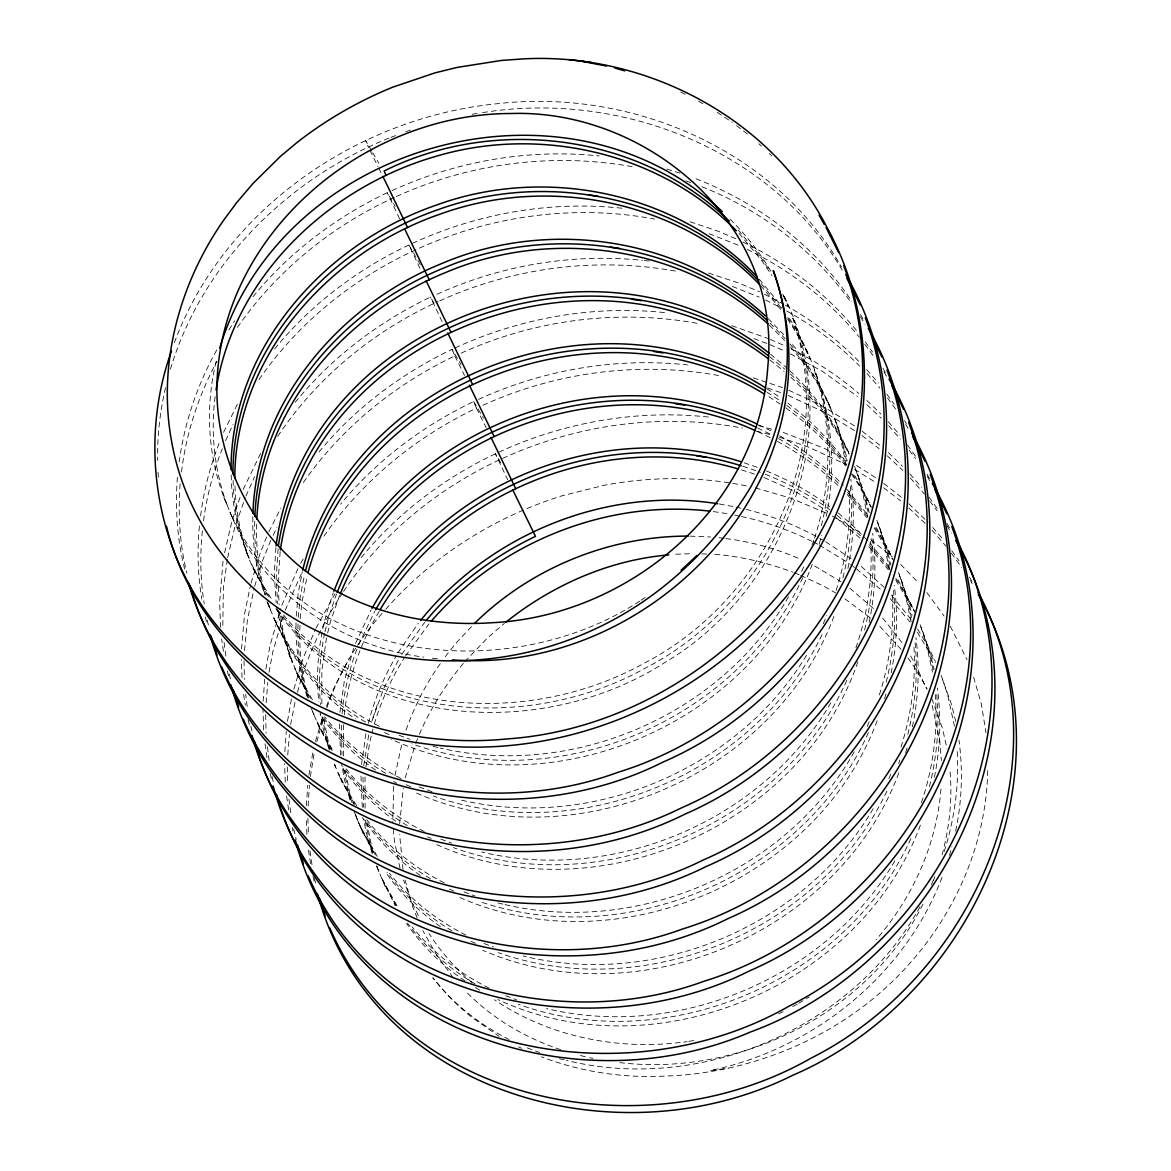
<?xml version="1.0" encoding="UTF-8"?>
<svg xmlns="http://www.w3.org/2000/svg" width="1171" height="1171" viewBox="0 0 1171 1171"><rect width="100%" height="100%" fill="white"/><g stroke="black" fill="none" stroke-linecap="round" stroke-linejoin="round"><path stroke-width="0.75" stroke-dasharray="5 3.75" d="M987.709 770.606C986.421 842.359 956.136 912.077 908.272 965.065C848.712 1031.666 761.75 1070.689 672.93 1075.783L653.55 1076.573C615.361 1076.866 577.025 1070.528 541.353 1056.798M252.834 516.748C252.175 543.11 256.098 569.662 264.705 594.605M254.707 521.285C254.063 545.847 257.518 570.555 264.866 594.004M256.639 524.154C255.717 548.087 259.069 572.107 265.597 595.117M296.014 622.811C295.634 648.617 299.498 674.584 307.944 699.014M296.248 616.209L298.21 593.082L302.308 571.682M298.005 624.026C297.141 649.144 300.61 674.437 308.119 698.414M298.239 617.424L300.083 597.605L304.592 574.566M299.996 625.255C298.781 649.671 301.767 674.262 308.397 697.77M308.119 806.072L309.466 785.199M339.37 723.898L340.688 755.924M341.361 725.127L341.976 755.032M343.41 724.703L343.469 755.954M360.99 776.11L362.307 808.122M362.981 777.324L363.596 807.243M365.03 776.9L365.089 808.151M399.662 823.828L403.263 788.244M177.392 477.226C175.079 508.302 177.128 539.831 184.93 570.057M180.129 483.843C177.933 513.703 179.646 544.003 186.833 573.131M241.519 649.085L244.637 613.472L250.594 584.783M244.505 650.608L247.388 620.074L254.195 588.047M263.138 701.283L264.675 679.239M266.124 702.805L267.808 682.459M284.846 751.782L286.295 731.436M287.744 755.002L289.427 734.656M306.392 805.677L307.71 785.331M215.127 396.632C210.341 433.416 214.586 471.298 227.496 506.077C207.721 460.247 204.427 407.874 216.62 359.599M275.902 547.486L274.277 573.907L276.195 602.933M278.127 548.716L276.151 578.43L277.688 603.855M280.162 551.585L278.025 582.953L279.181 604.763M300.23 618.654L301.957 602.128L307.27 575.81M310.374 776.505L314.311 752.206M339.897 712.349L344.347 680.995L353.613 648.28M342.122 713.578C344.172 690.553 349.485 667.792 358.077 646.333M344.333 714.793C347.889 678.229 360.566 642.879 379.17 611.321M361.517 764.561L365.967 733.192M363.742 765.775L369.055 732.797M365.967 766.99L369.714 742.238L372.934 729.138M393.719 786.297L392.783 821.72M940.957 788.976C936.668 844.613 912.546 897.894 876.01 939.786M179.178 461.96C184.491 422.072 197.87 383.312 217.689 348.343M181.52 471.957C186.072 433.226 198.631 395.578 216.928 361.195M199.407 526.028C197.167 550.341 197.694 574.99 201.822 599.069M200.607 515.855C203.813 490.064 210.487 464.653 220.236 440.559M202.349 530.946C199.86 555.186 200.358 579.821 204.252 603.885M203.534 520.773C206.799 496.138 213.137 471.884 222.314 448.8M223.017 561.275L219.65 601.967L220.558 627.232M265.861 669.065L270.062 645.382L280.718 608.642M287.495 721.263L291.681 697.579M308.91 775.158L313.301 749.777M394.949 775.656L402.253 742.224M322.142 632.091C317.663 655.028 316.287 678.668 318.863 701.927M324.601 633.321C319.903 656.741 318.088 680.849 320.547 704.635M326.475 637.844L321.849 670.851L321.849 703.756M224.598 552.814L232.004 520.832L240.538 496.021M227.335 559.431L223.368 588.237L222.797 627.129M227.657 557.733L234.742 527.448L245.251 497.734M269.008 672.286L272.799 651.984L283.455 615.258M290.628 724.483L295.282 700.829M405.181 777.954L415.12 745.019M821.325 525.618C834.308 474.694 832.464 419.95 814.635 370.417M826.272 516.235C840.851 447.746 825.496 374.515 787.863 315.848M842.944 577.815C850.439 547.618 853.322 516.148 850.146 485.16M847.906 568.433C853.879 539.172 854.874 508.887 850.878 479.29M864.579 630.013C872.19 599.259 875.074 567.174 871.575 535.63M869.131 622.372C875.337 593.155 876.567 562.841 872.688 533.215M886.198 682.21C893.81 651.457 896.693 619.371 893.195 587.827M891.146 672.842C896.971 644.138 898.128 614.468 894.307 585.427M907.818 734.422C915.444 703.654 918.313 671.569 914.814 640.025M912.385 726.767C918.591 697.55 919.806 667.25 915.927 637.624M929.437 786.619C936.932 756.422 939.815 724.951 936.639 693.949M934.385 777.237C940.357 747.962 941.367 717.691 937.356 688.094M955.624 831.176C961.977 801.374 963.045 770.474 958.99 740.292M316.799 741.887L323.503 717.925M942.084 854.815C949.505 827.18 952.623 798.241 949.886 769.713M322.728 628.798L326.753 612.418L333.296 592.848M324.996 631.681L328.627 616.941L336.458 594.136M327.675 632.926L330.5 621.464L339.619 595.41M368.382 723.371C374.193 699.687 383.971 677.072 396.179 656.009M165.55 387.63C160.032 411.445 157.104 435.963 157.719 460.408M251.033 583.099L260.182 553.122L268.086 533.522M254.634 586.364L262.919 559.738L270.823 540.138M293.848 689.192L303.421 657.517L315.175 629.91M297.449 692.442C306.582 656.99 322.274 623.323 342.605 592.936M315.467 741.389L322.859 716.359M814.489 538.279C832.552 482.642 832.669 421.077 812.762 365.894M819.232 543.9L821.705 535.293M836.109 590.491C846.472 557.908 851.258 523.481 848.99 489.317M879.348 694.886C889.931 661.761 894.585 626.705 892.156 591.97M884.588 698.78L886.081 693.613M900.982 747.083C911.55 713.959 916.22 678.902 913.79 644.182M905.71 752.69L907.203 747.537M944.221 851.478C954.789 818.353 959.459 783.297 957.029 748.576M949.461 855.372L951.935 846.779M374.252 724.234C381.234 700.726 391.436 678.17 404.551 657.443M377.121 705.001L371.866 721.336L383.576 688.811L399.779 657.443M170.424 369.187C202.041 263.299 287.861 178.768 389.27 137.944M857.86 661.864C801.813 826.536 594.561 916.029 436.227 844.423M898.699 763.375L899.884 760.008M812.059 545.057L813.889 539.977M855.913 647.768C867.74 613.794 872.907 577.449 870.609 541.529M921.387 802.677C933.185 768.059 937.956 731.099 935.336 694.623M933.375 880.68L934.648 877.284M326.899 707.767C339.078 671.715 359.029 638.678 384.586 610.574M406.03 730.075C414.402 706.508 425.79 683.952 440.355 663.606M415.734 743.483L417.549 738.872M355.56 643.421L371.105 610.018M358.721 644.709L374.705 611.438M174.347 342.693C223.998 209.185 357.506 117.466 497.309 103.707C630.115 88.367 773.987 148.483 841.451 266.959M223.529 432.392L238.445 402.107M225.608 440.633L232.956 424.531M243.173 489.493L260.943 452.738M245.91 496.094L254.575 476.729M281.801 605.319L298.927 566.515M285.197 610.296L301.664 573.117M326.372 706.45L332.959 690.114L349.178 658.409M801.696 571.463L804.433 564.905M812.308 564.144C752.602 725.347 547.662 811.137 391.319 739.282M823.315 623.66L826.741 615.478M833.928 616.341C774.412 776.944 570.789 862.749 414.607 792.225M867.243 726.415L869.994 719.872M877.167 720.736C817.856 880.753 615.551 966.543 459.515 897.367M888.862 778.613L890.926 773.709M898.786 772.933C839.651 932.379 638.678 1018.126 482.803 950.31M920.406 825.131C860.509 986.948 654.267 1072.695 497.777 999.536M931.428 884.661L934.853 876.479M942.026 877.342C904.48 976.072 812.762 1049.201 710.138 1070.631L728.552 1068.172M419.35 734.261C430.533 708.499 445.595 684.508 463.657 663.02M268.862 531.927L280.806 508.068M273.136 535.337L276.971 527.331M315.936 628.315L334.965 593.902M802.779 577.581C738.359 720.209 559.138 795.987 411.826 743.848M822.027 634.58C755.998 774.324 578.986 847.497 433.446 796.06M846.809 680.38C782.711 824.457 601.674 901.187 453.514 847.672M868.428 732.578C804.945 875.176 627.246 951.657 479.788 901.611M886.901 791.186C820.856 930.916 643.86 1004.089 498.304 952.652M910.892 838.582C846.267 981.722 665.933 1057.545 518.387 1004.279M923.011 904.085C868.414 1013.779 740.16 1076.822 619.84 1062.639M300.684 563.383L303.304 558.699M788.464 596.8C721.204 715.276 572.473 778.861 440.179 748.02M830.825 702.761C762.833 820.783 613.794 883.666 481.662 852.005M854.215 751.841C787.38 871.283 637.917 935.614 505.038 904.612M873.171 808.722C804.433 926.276 655.131 988.456 523.144 955.975M894.805 860.919C826.36 977.946 678.082 1040.126 546.52 1008.597M919.982 906.881C852.986 1028.358 700.697 1093.494 566.383 1060.384M397.906 652.92L418.223 623.323M401.712 654.428L424.751 622.269M405.517 655.95L428.937 623.997M228.813 329.871L234.683 320.766M277.732 436.329C316.931 377.399 373.754 330.866 438.027 301.606M343.571 591.414C428.835 464.404 593.155 399.282 742.677 428.132M806.526 655.233C736.852 770.767 589.13 831.571 458.271 799.383M237.42 327.382C276.751 270.721 332.081 225.666 394.788 197.211M259.04 379.58C344.742 255.088 506.648 191.078 654.604 219.079M303.362 482.511C341.493 427.869 394.759 384.469 454.816 355.925L452.079 349.324C518.299 318.234 592.994 304.738 665.831 312.73M323.913 536.186C362.205 480.9 415.807 436.9 476.436 408.123L473.699 401.521C422.79 425.834 376.506 460.51 340.615 504.189M445.214 656.682L455.812 643.362L473.377 624.567M253.038 296.687C289.12 252.424 335.784 217.279 387.22 192.717L395.213 206.403M274.658 348.885C357.741 247.271 494.235 193.639 624.304 208.497M295.194 402.385C331.466 357.55 378.511 321.908 430.46 297.112L435.788 306.246M318.995 451.991C354.886 408.313 401.17 373.637 452.079 349.324L460.964 364.518M361.151 557.689C444.219 456.075 580.728 402.429 710.797 417.3M385.713 609.301C432.333 556.093 494.352 517.04 561.714 495.889L604.47 485.218C651.91 476.304 701.107 476.246 748.357 486.331M464.799 661.747L487.326 638.093L504.379 623.353M641.079 600.225L646.641 596.507M798.842 1003.313L809.249 996.916M639.688 601.147C509.824 686.118 298.532 666.299 229.97 511.976C260.972 592.028 339.941 646.538 423.887 657.121M792.679 1006.636L797.29 1004.147M778.686 1013.837L783.443 1011.612M392.051 190.595C456.427 161.115 528.736 148.585 599.23 155.948M396.398 196.508C470.347 162.842 554.644 152.157 634.565 167.131M436.9 294.287C500.851 265.275 572.56 253.068 642.469 260.357M439.637 300.903C513.586 267.237 597.898 256.551 677.804 271.526M461.257 353.1C535.206 319.434 619.518 308.749 699.424 323.738M478.529 399.399C543.446 369.67 616.4 357.199 687.45 364.928M482.891 405.298C556.342 371.895 640.039 361.034 719.462 375.671M390.924 137.329L395.871 135.485M405.781 131.781L410.728 129.937M472.176 114.304L477.358 113.324M683.688 1042.161L687.128 1041.619M688.841 1041.356L693.993 1040.551M482.598 112.621C619.737 90.24 772.377 149.2 843.325 272.053M680.234 1042.497C615.961 1050.138 548.438 1036.276 494.528 999.785M675.74 554.22L693.13 553.634M690.07 536.128L710.607 537.006M701.78 553.883L706.962 554.029M714.822 554.351C741.58 556.371 767.869 562.988 793.001 572.195M644.196 260.518L651.12 261.206M432.319 658.175L437.31 658.717M719.126 537.665L724.176 538.353M725.859 538.587C751.358 541.719 776.314 548.789 799.91 558.918M719.404 503.998L734.393 506.78M713.256 511.566L729.738 514.04M589.642 1057.735L592.98 1058.364M736.061 507.131L742.78 508.551M734.773 515.108L739.809 516.177M741.492 516.528C765.819 521.783 789.532 530.097 811.781 541.28M758.442 425.6L773.328 429.64M756.129 431.104L771.133 434.836M433.138 746.351L438.408 747.596M497.997 902.943L503.281 904.202M559.343 1058.716L564.627 1059.96M755.383 487.883L791.157 498.275L827.224 513.527M580.494 1055.495L585.573 1056.857M741.404 469.849L754.344 474.065M746.103 509.37C771.25 515.767 795.738 525.032 818.441 537.665M666.87 169.107L679.941 173.147M690.143 221.773L717.633 231.009L737.92 239.587M708.47 273.033L739.252 283.206L759.54 291.784M731.743 325.699L768.688 338.712M753.363 377.896L782.491 387.601M779.374 437.178L806.863 446.414L846.765 464.77M560.733 1049.684C525.076 1037.887 491.761 1018.111 465.516 991.105M744.171 462.823L758.632 467.771M742.824 466.234L760.506 472.294M685.884 180.89L690.714 182.588M709.114 233.658L739.106 245.544M732.343 286.427L759.159 297.083M753.963 338.624L768.293 343.996M767.561 387.996L782.023 393.09M783.223 432.45L824.413 448.391L847.16 459.983M399.106 735.286L409.952 739.325M419.174 786.897L433.124 792.108M440.794 839.109L451.64 843.149M463.965 891.878L474.811 895.932M484.033 943.504L493.342 946.973M505.667 995.701L516.513 999.756M527.287 1047.899L539.685 1052.524M766.449 471.005C788.888 480.051 810.23 491.966 829.58 506.472M765.205 474.24C788.185 483.301 810.112 495.216 830.005 509.912M763.946 477.475L796.207 492.025L827.502 511.156M794.538 572.839L799.134 574.741M800.671 575.385L823.111 585.807L835.743 592.965M696.013 178.812C758.471 203.051 814.445 245.383 851.829 301.284M701.868 186.745C761.033 210.077 813.713 250.111 850.688 302.001M770.24 339.37L784.438 345.621M769.859 344.655L783.911 350.597M788.742 390.25L822.393 405.956L857.743 427.942M788.361 395.535L825.131 412.573L854.479 430.533M384.469 732.519L389.445 734.759M406.088 784.716L412.734 787.702M427.708 836.914L431.03 838.407M449.327 889.111L454.319 891.351M470.947 941.308L477.607 944.294M518.563 1046.859L521.505 1048.265M758.735 424.883L770.825 430.782M757.593 427.942L772.699 435.305M757.959 431.718L770.05 437.617M813.289 542.012L817.826 544.222M680.702 92.041L685.606 94.485M742.824 242.031C786.663 262.816 825.862 293.262 856.718 330.734M747.2 249.452C790.41 270.15 828.98 300.376 859.455 337.336M764.443 294.228L783.867 304.299M765.556 300.025L781.891 308.178M790.967 348.87C815.294 360.8 838.143 375.832 858.767 393.397M790.44 353.862L822.364 371.309L857.465 396.471M379.404 726.298C332.725 703.229 294.96 663.606 273.209 616.385C289.925 657.487 318.629 693.847 355.369 718.848M401.024 778.495C371.573 763.609 345.021 742.648 324.601 716.667M393.588 781.613L396.793 783.311M424.239 831.542C394.188 816.524 367.006 795.358 346.221 768.864M444.263 882.89C414.3 867.755 387.338 846.311 366.757 819.7M465.882 935.102C436.446 920.216 409.879 899.255 389.46 873.273M489.097 988.148C459.559 973.379 432.816 952.667 412.163 926.832M509.122 1039.497C479.7 1024.625 453.162 1003.679 432.743 977.726L447.864 995.409L459.5 1006.811L471.957 1017.467L499.109 1036.35M832.303 516.118L861.944 533.595M814.738 566.003L841.085 581.797M779.564 435.744C803.145 448.947 824.516 465.926 843.34 485.277M778.525 438.613C801.037 451.025 821.896 466.541 840.061 484.75M777.485 441.482C799.998 453.719 821.047 468.795 839.358 486.755M819.89 538.484L824.252 540.958M825.716 541.792L851.2 558.684M819.276 545.057L849.136 563.353M698.545 101.204L704.825 104.848M785.434 305.207C812.586 320.444 837.631 339.517 859.309 361.868M786.605 310.915C813.274 325.787 838.07 344.201 859.529 365.967M856.587 465.458L879.377 480.139M854.61 469.337L876.113 482.73M365.528 722.068C325.875 698.692 294.448 662.537 275.097 620.908M385.625 773.314C361.034 758.442 339.385 738.755 322.171 715.744M407.245 825.526C382.141 810.361 360.185 790.118 342.722 766.581M430.401 878.66C405.195 863.627 382.976 843.647 365.411 820.139M452.021 930.857C426.83 915.839 404.595 895.844 387.03 872.336M475.163 984.006C448.844 968.534 425.732 947.72 407.581 923.172M475.514 987.592L480.081 990.417M844.877 598.791L870.624 618.127M766.595 388.582L780.515 397.701M767.078 392.197L779.608 400.409M768.952 396.72L780.091 404.01M717.252 112.314L732.256 122.355M375.554 770.02C353.979 755.017 334.965 736.252 320.049 714.603M395.725 821.178C374.735 806.395 356.262 787.951 341.683 766.8M420.243 875.454C397.642 859.895 377.677 840.339 362.322 817.578M440.413 926.612C419.306 911.96 400.702 893.649 385.888 872.644M464.931 980.888C442.257 965.431 422.102 946.066 406.542 923.407M870.653 539.729L892.346 556.84M849.78 588.135L874.02 609.022M770.547 354.257L787.205 368.25M769.508 356.584L784.951 369.231M769.918 360.024L784.072 371.397M787.79 403.175C809.585 419.233 828.614 438.876 844.715 460.613M786.751 405.503C809.688 422.072 829.8 442.404 846.589 465.136M785.726 407.845C808.737 424.297 829.361 444.131 846.267 466.834M837.28 515.386L860.392 535.689M836.24 517.714L860.978 538.953M850.585 564.451L854.947 567.73M856.411 568.813L882.597 591.15M736.53 125.634L747.932 134.387M862.105 431.133L881.734 446.78M861.988 435.553L879.099 448.669M883.724 483.33L902.007 497.792M883.607 487.751L900.719 500.881M471.825 982.396C455.27 968.315 440.779 951.774 428.996 933.521M838.319 513.044L852.064 524.857L868.56 541.5M861.314 566.427L884.003 587.154M758.764 143.726L761.457 146.082M866.833 400.467L880.929 414.08M866.877 404.727L881.148 418.164M888.452 452.665L902.548 466.278M887.164 455.739L902.768 470.376M908.725 503.691L927.944 522.251M908.784 507.951L925.646 523.832M900.704 564.466L918.737 582.997M879.86 626.426L901.421 649.685M730.075 219.226C746.264 235.122 760.403 253.185 771.85 272.77M768.161 318.571L784.468 335.389M770.035 323.108L785.141 338.565M769.332 325.099L784.614 340.41M789.781 370.783C814.855 394.364 835.582 422.731 849.59 454.216M790.366 374.032C814.635 396.808 835.245 423.785 849.209 454.055M790.952 377.296C814.445 399.223 834.733 424.941 848.843 453.894M769.259 153.386L771.777 155.904M738.301 230.145L760.111 256.332L770.123 271.13M738.974 233.336L761.984 260.855L771.996 275.653M759.247 279.166L779.857 304.006M761.121 283.689L781.73 308.529M760.594 285.534L781.394 310.227M789.927 343.923C806.131 362.747 819.744 383.839 829.844 406.542M790.601 347.114C807.39 366.216 821.354 387.835 831.717 411.065C821.925 385.962 807.551 362.849 790.454 342.078M846.926 489.302L868.34 515.767M847.614 492.479L868.209 517.333M847.087 494.323L866.774 517.626M869.746 542.846L889.96 567.964M869.233 544.691L889.828 569.53M868.706 546.535L888.408 569.823M891.38 595.044L911.594 620.162M890.326 598.732L910.028 622.021M882.597 617.937L903.178 644.167M866.672 369.582L878.338 382.932M867.082 373.52L879.904 388.201M888.291 421.78L899.957 435.129M888.701 425.717L900.367 439.066M909.911 473.977L921.577 487.326M910.321 477.929L924.314 493.942M932.702 527.521L943.211 539.524M931.94 530.126L945.948 546.14M926.817 592.541L944.104 616.107M283.499 614.995C369.86 719.316 531.824 726.02 644.621 662.976C766.537 599.933 839.973 445.8 791.142 313.696M277.849 609.974C361.224 722.756 530.478 732.812 646.494 667.499C768.41 604.456 841.847 450.323 793.016 318.219M453.118 977.668L435.7 953.487L422.804 930.564M865.281 341.976L872.483 352.003M864.813 344.362L874.254 357.14M886.901 394.173L894.102 404.2M887.501 397.979L895.874 409.352M907.452 444.965L916.703 457.876M909.12 450.176L915.546 458.608M929.086 497.163L938.322 510.073M929.672 500.968L937.181 510.805M951.774 550.765L958.976 560.807M951.306 553.166L961.713 567.423M907.964 657.926L916.908 670.881L927.227 689.119M787.732 317.414L800.73 338.741L808.224 354.345M787.615 318.98L802.603 343.264L810.098 358.868L806.351 349.822M852.605 474.006L865.603 495.333L870.843 506.253M851.478 474.094L858.489 484.457L871.209 507.658M875.235 527.697L887.223 547.53L892.463 558.45M874.093 527.77L892.829 559.855M895.844 578.415L908.842 599.728L915.576 613.78M895.713 579.982L913.702 610.501M917.596 629.047L928.588 647.402L935.322 661.454M917.347 632.179L935.336 662.698M271.116 598.293L258.893 578.635L251.589 564.173L267.281 595.424M275.844 608.774C361.092 732.358 546.125 739.121 665.055 662.391C786.722 590.389 849.312 424.107 783.223 294.492M312.423 699.834L294.843 668.582L309.598 698.282M356.643 805.663L345.386 787.439L338.082 772.977L353.759 804.228M377.296 856.425L359.702 825.174L374.457 854.874M860.407 316.712L864.945 324.25M946.885 525.516L951.438 533.039M269.11 597.093L253.463 568.696M310.505 698.399L296.717 673.105M332.11 749.162L316.463 720.78L330.295 748.928M332.125 750.596L318.336 725.303M354.667 804.345L339.956 777.5M375.364 854.991L361.576 829.697L354.169 811.898M396.969 905.769L381.322 877.372L395.154 905.534M396.061 905.651L383.195 881.895M950.296 626.251L967.012 659.61M371.807 151.161L365.601 140.52L368.338 147.136M372.7 152.684L378.921 163.325M420.389 264.675L408.84 244.915L421.282 271.028M473.699 401.521L483.477 418.237M500.661 462.838L495.333 453.719L507.76 479.832M854.742 475.397L871.209 506.414M876.362 527.609L892.829 558.611M897.981 579.806L914.449 610.808M910.643 655.994L915.839 665.099L926.524 688.958M860.465 314.575L863.949 320.693M882.963 368.309L885.569 372.89M883.959 371.851L887.428 377.984M904.583 420.506L906.325 423.565M905.593 424.048L909.062 430.181M927.066 474.24L929.672 478.822M927.212 476.26L929.818 480.842M946.958 523.378L949.564 527.96M969.442 577.098L972.047 581.694M970.452 580.655L972.193 583.714M369.948 150.386L378.028 166.633M378.848 168.258L382.068 174.757M399.648 218.831L387.22 192.717M442.096 321.601L430.46 297.112M454.816 355.925L464.521 375.437M476.436 408.123L486.141 427.635M418.281 915.502L411.46 901.363L403.527 880.138M782.857 294.331L786.59 302.133M783.223 295.736L788.464 306.67L784.716 297.61M223.749 497.031L233.717 521.022M231.229 474.972C231.565 509.078 241.036 542.451 255.337 573.219M266.988 601.44L276.971 625.431M276.59 606.549L283.484 638.268L298.59 677.628M310.93 707.489L320.21 729.826M334.423 764.224L341.83 782.023M355.355 814.753L363.449 834.22M376.476 865.75L385.069 886.432M245.368 549.228L249.116 558.289C240.421 534.518 235.371 509.356 234.976 484.018M267.617 602.948L270.735 610.486L268.452 603.65M288.608 653.638L292.355 662.684L283.206 631.608L279.942 611.979M312.73 711.866L313.974 714.881L312.833 711.47M334.35 764.063L335.594 767.078L334.467 763.668M376.974 866.964L378.848 871.487L377.135 866.364M417.227 917.976L412.748 906.91L405.049 879.948M941.103 675.272L951.555 704.62L955.741 721.453M920.128 624.685L929.92 652.423L934.121 669.241M898.508 572.487L908.301 600.225L912.077 615.361M876.889 520.29L886.681 548.028L890.868 564.846M854.625 466.482L865.062 495.816L869.248 512.649M827.97 402.019L838.129 427.137L847.628 460.452M931.794 698.575L942.421 728.23L947.046 748.767M973.687 677.394L981.357 704.064L985.997 732.768M372.246 853.893L365.952 831.351L363.713 818.895M356.086 815.865L357.228 819.276M350.056 799.998L344.333 779.154L341.449 763.141M329.007 749.499L322.713 726.957L320.151 712.729M290.481 658.161L281.333 627.085L278.464 611.072M267.72 602.538L268.862 605.963M247.242 553.766C238.547 529.995 233.497 504.833 233.102 479.495M942.494 679.092L947.807 695.574L954.438 726.093M922.733 631.418L928.047 647.9L933.155 669.856M920.86 626.895L926.173 643.377L932.511 672.169M901.114 579.221L906.427 595.702L911.843 619.371M899.24 574.683L904.554 591.179L911.492 623.396M879.494 527.009L884.808 543.49L889.916 565.461M877.621 522.486L882.934 538.967L890.18 572.912M857.875 474.811L863.188 491.293L867.989 511.551M856.001 470.288L861.314 486.77L868.56 520.714M836.255 422.614L841.568 439.096L846.984 462.765M834.381 418.091L839.695 434.573L846.633 466.805M932.175 705.454L939.625 739.604L941.382 760.652M372.817 852.634L366.245 818.983M371.836 851.595L364.942 819.861M351.651 802.179L344.816 768.586M350.217 799.398L343.323 767.664M330.017 749.967L323.196 716.389M328.597 747.2L321.703 715.466M400.043 868.428L394.481 840.983L393.251 828.746M314.414 878.104L316.448 886.432M312.979 876.186L314.662 883.256M293.672 828.819L296.204 839.431M292.194 827.516L293.043 831.059M272.053 776.622L273.311 781.935M270.15 773.548L271.848 780.633M250.843 726.196L252.116 731.494M248.106 719.58L249.804 726.664M229.223 673.998L230.497 679.297M227.335 670.924L228.608 676.223M207.179 620.03L208.877 627.1M205.291 616.956L206.974 624.026M403.029 869.599L399.633 834.484M311.984 864.593L310.008 850.966M310.52 863.671L308.134 847.731M290.745 812.689L288.944 798.798M288.593 809.673L286.514 795.533M269.125 760.491L267.164 744.932M266.973 757.476L264.734 741.653M247.198 706.479L245.69 694.403M243.583 694.476L245.354 705.279M225.886 656.082L224.071 642.191M223.441 651.281L221.641 638.927M306.89 834.352L306.29 817.519M285.27 782.155L284.626 763.624M263.651 729.957L262.933 708.06M242.031 677.76L241.387 659.229M157.968 472.22L158.597 478.91M307.914 818.236L308.456 835.538M287.305 766.873L287.671 783.736M265.671 714.661L266.08 733.222M244.022 660.781L244.417 679.341"/><path stroke-width="1.5" d="M231.038 469.498C231.038 347.802 325.436 242.939 436.959 204.881C545.554 165.477 676.604 192.029 756.847 276.488M232.912 474.021C232.912 352.325 327.309 247.462 438.832 209.404C547.442 170.029 678.477 196.552 758.72 281.011M234.786 478.558C234.786 356.848 329.183 251.985 440.706 213.927C548.731 174.801 679.019 200.724 759.306 284.26M252.951 513.454C256.522 401.287 340.6 304.387 441.833 263.504C548.101 218.04 680.044 237.113 765.585 316.053M254.883 516.323C259.259 404.712 342.957 308.778 443.707 268.027C549.975 222.592 681.917 241.65 767.459 320.576M256.815 519.207C261.997 408.225 345.313 313.125 445.58 272.55C551.278 227.394 682.444 245.895 767.956 323.913M276.078 545.832C304.811 324.118 596.786 214.366 769.084 353.159M216.049 390.031C233.688 276.78 328.612 187.155 436.183 156.255C539.89 125.385 660.327 152.669 736.398 230.804M278.464 545.408C311.515 328.07 596.376 220.968 768.044 355.501M280.337 549.931C313.272 333.325 596.581 225.988 768.469 358.926M302.718 570.043C349.295 377.545 599.508 281.435 765.205 387.674M305.397 571.287C354.052 381.512 600.84 286.91 765.629 391.363M308.075 572.531C358.15 386.489 601.382 292.691 764.59 394.232M219.694 348.153C281.216 143.082 565.534 63.249 722.331 211.658M171.508 350.963C137.929 444.248 155.597 554.688 220.734 630.232C289.852 712.51 402.341 749.425 507.658 738.886C731.553 723.18 925.149 487.926 843.706 265.612M333.94 591.223C395.066 430.152 602.494 348.68 757.227 424.151M337.102 592.511C399.413 434.617 602.582 354.696 756.085 427.195M340.278 593.799C403.717 439.125 602.787 360.595 754.827 430.43M371.968 608.466C441.643 482.598 603.768 417.593 740.95 461.711M375.569 609.886C445.961 486.624 605.451 422.848 741.184 465.78M380.033 609.769C451.113 491.176 605.1 429.201 738.111 468.942M420.55 620.528C490.254 533.654 607.295 486.228 717.75 503.75M425.907 620.864C455.49 584.929 493.606 556.415 535.498 536.362L512.62 489.58M431.265 621.201C499.124 542.641 606.388 499.109 709.831 511.156M452.343 659.873C655.248 675.682 845.535 471.84 773.255 270.545C796.851 335.287 789.752 408.65 759.686 470.069L751.153 486.287C713.007 550.004 655.379 603.211 586.905 632.677C494.338 673.31 381.497 671.217 294.111 618.508C231.141 580.567 185.062 515.489 171.888 442.945C157.104 365.513 179.046 284.07 223.778 220.046L236.63 202.671L252.995 183.51L280.381 156.431L297.083 142.467C326.153 119.705 358.443 101.174 392.636 87.21L434.851 72.909L457.012 67.435L501.276 60.453L524.066 58.843C645.484 52.622 770.533 117.656 826.77 227.013C891.804 344.669 869.497 497.207 784.321 598.805C698.999 704.752 557.089 763.038 421.984 743.365C304.636 728.421 194.723 643.64 166.472 526.233M474.592 623.353C530.873 567.964 609.403 535.981 688.343 536.098M696.906 555.508L681.098 570.233M505.74 622.269C552.273 585.178 609.198 559.928 668.787 554.893M569.062 59.589L591.179 62.385M588.75 194.898L598.132 196.318M610.369 247.096L619.752 248.515M631.989 299.293L641.371 300.713M653.608 351.49L663.006 352.91M675.243 403.702L684.625 405.107M696.862 455.9L706.245 457.319M580.216 60.965L606.461 66.074M614.834 68.035L624.714 70.846M729.372 221.231C640.01 133.626 495.113 115.68 384.147 170.966L386.02 175.489M819.1 215.259L824.311 224.437M826.038 227.496L838.641 252.629M845.784 274.614C949.432 453.192 843.691 683.835 662.947 762.116C492.259 847.994 244.476 783.501 189.922 585.471M846.794 278.171L860.261 304.841M868.282 328.348C970.525 506.882 864.71 736.237 684.581 814.313C511.142 900.792 265.07 834.806 209.902 634.521M889.038 379.023C992.686 557.601 886.945 788.244 706.201 866.511C532.102 953.355 285.241 886.388 230.965 684.991M891.775 385.625L893.502 388.684M911.521 432.743C1013.764 611.277 907.949 840.646 727.82 918.708C555.64 1004.718 308.646 939.962 254.239 740.35M912.531 436.3L925.134 461.433M932.277 483.418C1035.925 661.996 930.184 892.639 749.44 970.92C578.752 1056.784 330.954 992.305 276.4 794.275M935.014 490.034L936.756 493.093M955.77 540.695L959.239 546.828M978.268 594.429C1078.169 770.796 969.983 999.112 792.679 1075.315C618.595 1162.159 371.734 1095.192 317.458 893.795M382.888 176.382L407.64 227.686M404.507 228.579L429.274 279.884M426.127 280.777L450.894 332.081M447.746 332.988L472.513 384.278M469.366 385.186L494.133 436.49M490.986 437.383L515.752 488.688M221.656 666.914C296.131 839.578 523.115 886.579 681.829 807.697C843.574 737.423 950.574 541.222 886.959 370.007M243.275 719.111C317.751 891.79 544.735 938.791 703.464 859.909C865.193 789.62 972.193 593.419 908.579 422.204M308.149 875.718C386.342 1056.535 628.344 1098.003 788.83 1006.27C952.813 924.051 1047.738 708.718 956.502 540.212M329.768 927.915C407.962 1108.747 649.964 1150.215 810.449 1058.467C974.433 976.248 1069.357 760.916 978.122 592.409M872.761 338.024L881.88 357.038M894.381 390.221L903.5 409.235M937.62 494.616L946.754 513.63M960 548.409C1058.364 732.519 936.434 964.245 750.04 1032.163C578.591 1106.405 345.182 1032.778 295.282 839.87M951.818 526.613C1021.712 714.808 887.764 924.636 704.21 981.181C539.202 1042.102 320.766 966.734 273.121 785.931M930.198 474.401C1000.093 662.61 866.145 872.439 682.591 928.984C518.211 989.597 300.566 915.239 252.043 735.461M865.325 317.809C935.234 506.018 801.286 715.847 617.732 772.392C454.553 832.391 238.577 760.008 188.268 582.324M319.405 898.055L325.128 915.985M297.478 844.745L303.509 863.788M233.161 689.88L238.635 707.182M210.985 635.941L217.016 654.984M217.557 372.583C212.112 441.511 240.465 511.376 290.759 558.479C344.303 608.232 420.287 627.627 492.01 622.723C628.9 616.268 758.925 506.838 767.825 366.333C782.213 224.056 646.948 108.83 510.834 113.528C368.382 113.397 228.301 227.115 217.557 372.583"/></g></svg>
